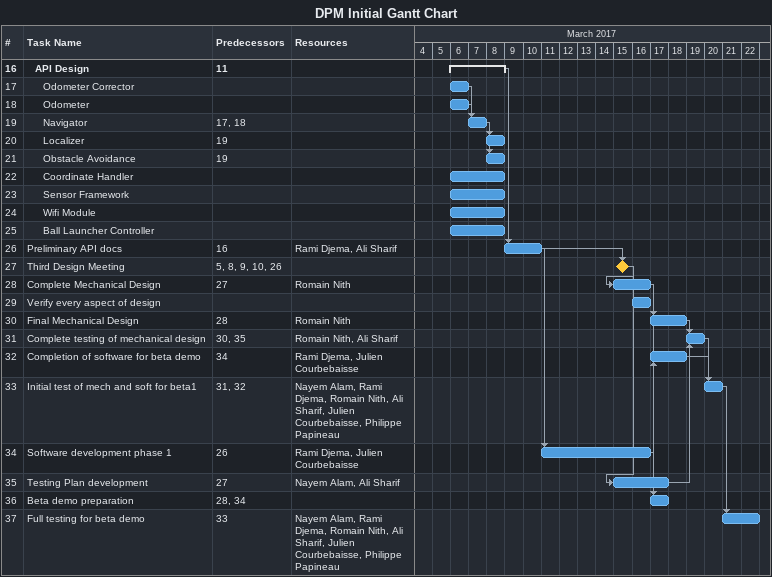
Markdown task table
DPM Initial Gantt Chart

| ID | Level | Task | Start | Finish | Predecessors | Resources |
|---|---|---|---|---|---|---|
| 16 | 2 | **API Design** | 2017-03-06 | 2017-03-08 | 11 |  |
| 17 | 3 | Odometer Corrector | 2017-03-06 | 2017-03-06 |  |  |
| 18 | 3 | Odometer | 2017-03-06 | 2017-03-06 |  |  |
| 19 | 3 | Navigator | 2017-03-07 | 2017-03-07 | 17, 18 |  |
| 20 | 3 | Localizer | 2017-03-08 | 2017-03-08 | 19 |  |
| 21 | 3 | Obstacle Avoidance | 2017-03-08 | 2017-03-08 | 19 |  |
| 22 | 3 | Coordinate Handler | 2017-03-06 | 2017-03-08 |  |  |
| 23 | 3 | Sensor Framework | 2017-03-06 | 2017-03-08 |  |  |
| 24 | 3 | Wifi Module | 2017-03-06 | 2017-03-08 |  |  |
| 25 | 3 | Ball Launcher Controller | 2017-03-06 | 2017-03-08 |  |  |
| 26 | 1 | Preliminary API docs | 2017-03-09 | 2017-03-10 | 16 | Rami Djema, Ali Sharif |
| 27 | 1 | Third Design Meeting (milestone) | 2017-03-15 | 2017-03-15 | 5, 8, 9, 10, 26 |  |
| 28 | 1 | Complete Mechanical Design | 2017-03-15 | 2017-03-16 | 27 | Romain Nith |
| 29 | 1 | Verify every aspect of design | 2017-03-16 | 2017-03-16 |  |  |
| 30 | 1 | Final Mechanical Design | 2017-03-17 | 2017-03-18 | 28 | Romain Nith |
| 31 | 1 | Complete testing of mechanical design | 2017-03-19 | 2017-03-19 | 30, 35 | Romain Nith, Ali Sharif |
| 32 | 1 | Completion of software for beta demo | 2017-03-17 | 2017-03-18 | 34 | Rami Djema, Julien Courbebaisse |
| 33 | 1 | Initial test of mech and soft for beta1 | 2017-03-20 | 2017-03-20 | 31, 32 | Nayem Alam, Rami Djema, Romain Nith, Ali Sharif, Julien Courbebaisse, Philippe Papineau |
| 34 | 1 | Software development phase 1 | 2017-03-11 | 2017-03-16 | 26 | Rami Djema, Julien Courbebaisse |
| 35 | 1 | Testing Plan development | 2017-03-15 | 2017-03-17 | 27 | Nayem Alam, Ali Sharif |
| 36 | 1 | Beta demo preparation | 2017-03-17 | 2017-03-17 | 28, 34 |  |
| 37 | 1 | Full testing for beta demo | 2017-03-21 | 2017-03-22 | 33 | Nayem Alam, Rami Djema, Romain Nith, Ali Sharif, Julien Courbebaisse, Philippe Papineau |
